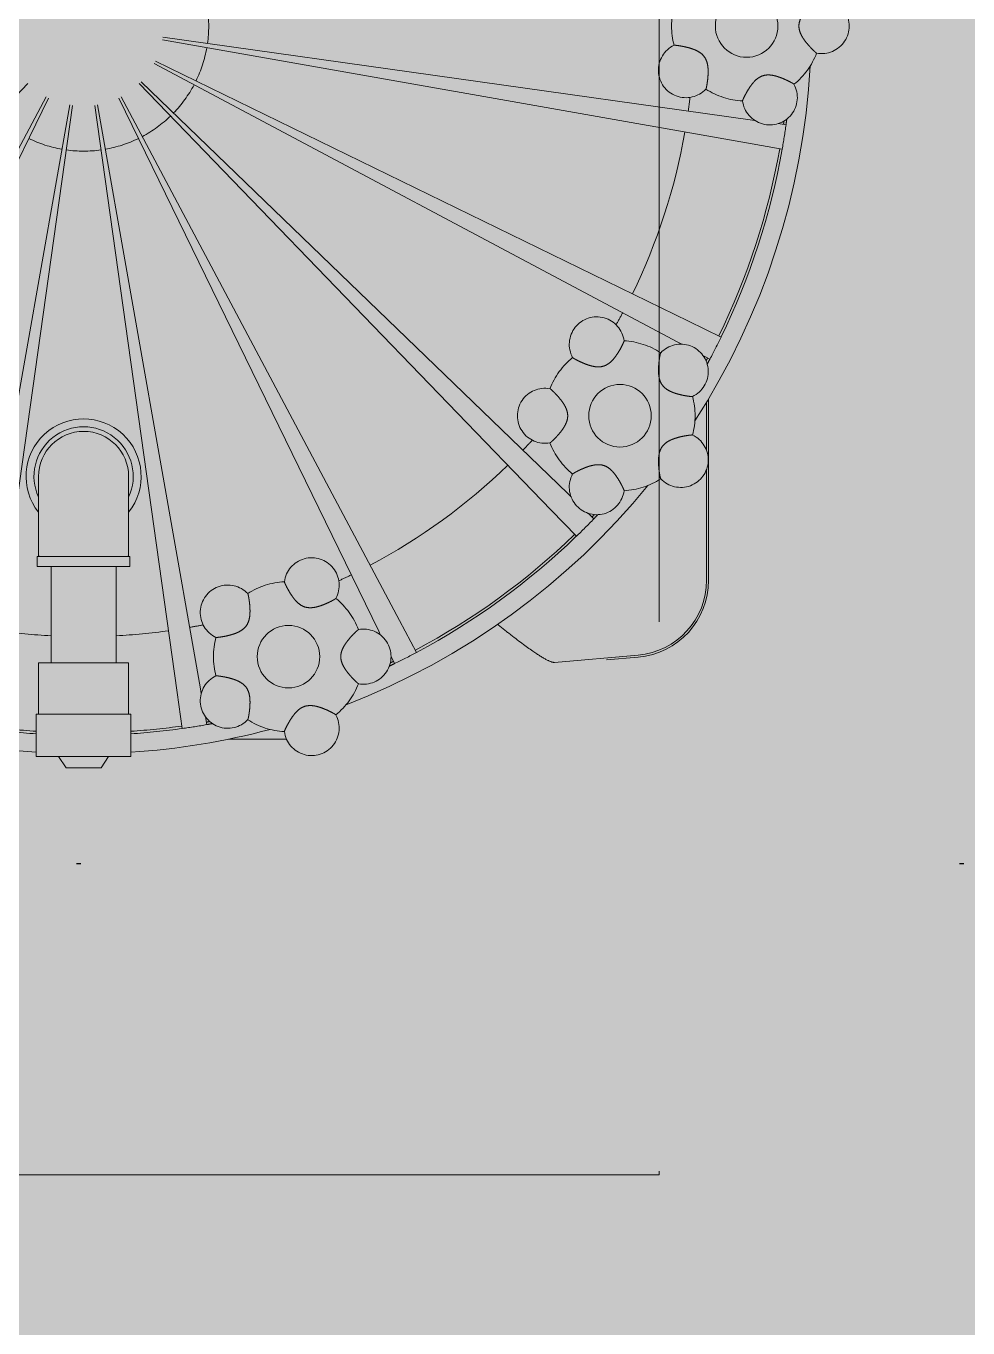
# Model space of a CAD drawing. Header units: centimetres. Extents: x 405564 to 502064, y 46284 to 60634.
# Drawn here: x 484768.7 to 484790.14, y 56721.99 to 56751.63 of the extents above; entities that cross this region are included whole.
import ezdxf

# ---------------------------------------------------------------- set-up
doc = ezdxf.new("R2010")
doc.units = ezdxf.units.CM
for name, pattern in [('( Hidden )', [0.375, 0.25, -0.125]), ('ACAD_ISO07W100', [3, 0, -3]), ('DOT', [0.25, 0, -0.25])]:
    doc.linetypes.add(name, pattern=pattern)
doc.layers.get('0').update_dxf_attribs({"color": 8, "lineweight": 9})
doc.layers.add('0-KRCN-MİMARİ-220526', color=8, linetype='Continuous', lineweight=9)
doc.layers.add('Visible (ISO)', color=8, linetype='Continuous', lineweight=18)
doc.layers.add('AS_DOS_TERAS_UST', color=8, linetype='ACAD_ISO07W100')
doc.layers.add('AS_NOT_MIMARI', color=8, linetype='Continuous')

# ---------------------------------------------------------------- blocks, each defined once
blk = doc.blocks.new('A$Cdfb98813')
h = blk.add_hatch()
h.set_pattern_fill('ANGLE', color=256, scale=0.3)
h.set_pattern_definition([(0, (182.2423288424616, -979.0145099169895), (0, 2.0955), [1.524, -0.5715]), (90, (182.2423288424616, -979.0145099169895), (-2.0955, 1.28312368380664e-16), [1.524, -0.5715])])
h.paths.add_polyline_path([(1918.017789589707, 199.0009123831187), (1545.017789589707, 199.0009123831187), (1545.017789589707, 300.0000000008076), (1515.017789589707, 300.0000000008076), (1515.017789589707, 199.0009123831187), (238.9791845831787, 199.0009123831187), (238.9791845831787, -429.4996502579452), (238.9791845831787, -658.0145099169895), (1918.017789589707, -658.0145099169895)])
h.paths.add_polyline_path([(268.9791845831787, -429.4996502579452), (268.9791845831787, 169.0009123831187), (1888.017789589707, 169.0009123831187), (1888.017789589707, -628.0145099169895), (268.9791845831787, -628.0145099169895), (268.9791845831787, -453.4996502579452)], flags=16)
h.paths.add_polyline_path([(1888.017789589707, -429.4996502579452), (268.9791845831787, -429.4996502579452), (268.9791845831787, -459.4996502579452), (1888.017789589707, -459.4996502579452)], flags=0)
h = blk.add_hatch()
h.set_pattern_fill('ANGLE', color=256)
h.set_pattern_definition([(0, (-483849.7456947727, -58273.93533842931), (0, 6.985), [5.08, -1.905]), (90, (-483849.7456947727, -58273.93533842931), (-6.985, 4.277078946022131e-16), [5.08, -1.905])])
h.paths.add_polyline_path([(425.1391305222642, -15.04999999962456), (800.1391305222642, -15.04999999960273), (800.1391305222642, -99.99999999962165), (900.0000000002328, -99.99999999962165), (900.1391305222642, -15.04999999960273), (1699.999999999884, -15.04999999960273), (1699.999999999884, -99.99999999962165), (1800.00000013609, -99.999999958236), (1800.139130522264, -15.04999999960273), (2235.139130522264, -15.04999999962456), (2235.139130522264, -205.9999999996217), (425.1391305222642, -206.0499999996246)])
at = {"layer": 'Visible (ISO)', "linetype": '( Hidden )', "ltscale": 100}
for p, q in [((935.4374709529802, -83.06786172696593), (922.0698825355503, -81.18916969282145)), ((935.3538092973758, -83.59608063202904), (922.0599294600543, -81.25201093842043)), ((934.0359277922544, -87.65210284428031), (921.9031434864155, -81.7345485482947)), ((933.7931322110817, -88.12861600258475), (921.8742585362634, -81.79123845491995)), ((909.6214298059349, -91.957037559725), (918.9985949192778, -82.24669882745366)), ((930.908209641173, -91.957037559725), (921.5310445278883, -82.24669882745366)), ((931.2863726247451, -91.57887457614561), (921.5760338924592, -82.20170946283179)), ((913.0716883795103, -94.46379714602517), (919.4090659272042, -82.54492347122141)), ((913.5482015378075, -94.70659272719058), (919.4657558338367, -82.57380842137354)), ((926.9814379093004, -94.70659272719058), (921.0638836133294, -82.57380842137354)), ((927.4579510675976, -94.46379714602517), (921.1205735199619, -82.54492347122141)), ((917.604223750066, -96.02447423231933), (919.948293443711, -82.73059439500503)), ((918.1324426551582, -96.10813588797464), (920.0111346892663, -82.74054747050832)), ((922.3971967920079, -96.10813588797464), (920.5185047578416, -82.74054747050832)), ((922.9254156970419, -96.02447423231933), (920.5813460034551, -82.73059439500503)), ((935.5383503460325, -83.08203940107342), (935.4374709529802, -83.06786172696593)), ((936.2546669502626, -83.1827111345483), (936.0752024757676, -83.15748904749489)), ((936.1664992943406, -83.73937980543997), (935.3538092973758, -83.59608063202904)), ((934.7776369517669, -88.01385857263085), (934.0359277922544, -87.65210284428031)), ((933.8830787821207, -88.17644144278165), (933.7931322110817, -88.12861600258475)), ((934.5217644485529, -88.51603663550486), (934.361749468022, -88.43095516115136)), ((934.4461478485609, -89.49491644067894), (934.4461478485609, -90.59722315723047)), ((934.4917103485786, -93.55117506668466), (934.4917103485786, -89.41896996629657)), ((919.2396634735633, -91.18704715854255), (919.2396634735633, -92.09829715853994)), ((921.2899759735446, -92.09829715853994), (921.2899759735446, -91.18704715854255)), ((934.4461478485609, -91.02470825812634), (934.4461478485609, -93.55117506668466)), ((931.3596523403539, -91.64963997492305), (931.2863726247451, -91.57887457614561)), ((919.2396634735633, -92.09829715853994), (919.2396634735633, -92.98107059603353)), ((921.2899759735446, -92.09829715853994), (921.2899759735446, -92.98107059603353)), ((931.481460519135, -92.5506562212322), (930.908209641173, -91.957037559725)), ((931.8799912862596, -92.15212545408576), (931.7496266473318, -92.02623378564022)), ((921.3184525360703, -93.00954715853732), (919.2111869110959, -93.00954715853732)), ((919.2111869110959, -93.23735965853848), (919.2111869110959, -93.00954715853732)), ((921.3184525360703, -93.23735965853848), (921.3184525360703, -93.00954715853732)), ((921.3184525360703, -93.23735965853848), (919.2111869110959, -93.23735965853848)), ((919.5244290985866, -95.43005497103877), (919.5244290985866, -93.23735965853848)), ((921.0052103485796, -95.43005497103877), (921.0052103485796, -93.23735965853848)), ((927.8453717005323, -95.19242938354), (927.4579510675976, -94.46379714602517)), ((927.026095125475, -94.79815358905762), (926.9814379093004, -94.70659272719058)), ((927.3431936376728, -95.44830188675405), (927.2637484349543, -95.28541508239141)), ((932.886436035973, -95.2532698855066), (930.9831323624239, -95.41978738018952)), ((932.1680228485493, -95.36185943648161), (932.8904388894443, -95.29865622255602)), ((932.8862024603877, -95.25329032575974), (932.886202474765, -95.253290324501)), ((921.2899759735446, -95.43005497103877), (919.2396634735633, -95.43005497103877)), ((919.2396634735633, -96.5975940335411), (919.2396634735633, -95.43005497103877)), ((921.2899759735446, -96.5975940335411), (921.2899759735446, -95.43005497103877)), ((922.512046199583, -96.92533188522793), (922.3971967920079, -96.10813588797464)), ((922.9431053745211, -96.1247973786376), (922.9254156970419, -96.02447423231933)), ((921.3416442766902, -96.5975940335411), (919.1879951704177, -96.5975940335411)), ((919.1879951704177, -97.56579715853877), (919.1879951704177, -96.5975940335411)), ((921.3416442766902, -97.56579715853877), (921.3416442766902, -96.5975940335411)), ((923.0687148704892, -96.83716422933503), (923.037244928244, -96.65868931791192)), ((923.5675129342126, -97.16712528354401), (924.8834425800014, -97.16712528354401)), ((921.3416442766902, -97.56579715853877), (919.1879951704177, -97.56579715853877)), ((919.8661478485446, -97.82208622102917), (919.6952884735656, -97.56579715853877)), ((920.6634915985633, -97.82208622102917), (920.8343509735423, -97.56579715853877)), ((920.6634915985633, -97.82208622102917), (919.8661478485446, -97.82208622102917))]:
    blk.add_line(p, q, dxfattribs=at)
blk.add_lwpolyline([(933.3640384735772, -107.0860916370148), (907.1656009735889, -107.0860916370148), (907.1656009735889, -69.49702913701185), (933.3640384735772, -69.49702913701185)], close=True, dxfattribs=at)
for centre, radius in [((935.3573978485656, -80.9354846585411), 0.7119140624284502), ((932.4749719155952, -89.80667949948838), 0.7119140624284509), ((924.9286828531185, -95.28937943201163), 0.7119140624284506)]:
    blk.add_circle(centre, radius, dxfattribs=at)
for centre, radius, start, end in [((920.264819723554, -80.9354846585411), 2.847656250000054, 351.9999999955922, 8.000000004407777), ((935.3573978485656, -80.9354846585411), 1.708594344790756, 165.127951461693, 194.872048538307), ((937.0659915985889, -80.9354846585411), 0.6264843750000002, 259.3424213562244, 100.6575786437756), ((920.264819723554, -80.9354846585411), 2.84765625, 334.0000000010785, 350.0000000015056), ((933.9751164683257, -81.9397708669494), 0.626484375, 115.3424213492172, 316.6575786342381), ((935.3573978485656, -80.9354846585411), 1.708594344790756, 309.1279514532816, 338.8720485336648), ((920.264819723554, -80.9354846585411), 16.56423677151166, 327.1459791664607, 356.8540208333676), ((920.264819723554, -80.9354846585411), 2.847656250000026, 316.0000000018159, 331.9999999961048), ((935.3573978485656, -80.9354846585411), 1.708594344790755, 237.1279514431833, 266.8720485429954), ((935.8853823537938, -82.56045387816994), 0.626484375, 187.3424213665739, 28.65757862656402), ((920.264819723554, -80.9354846585411), 13.89939837703524, 351.9999999955922, 353.2915550771993), ((920.264819723554, -80.9354846585411), 2.847656249999999, 297.9999999876618, 313.999999990521), ((920.264819723554, -80.9354846585411), 16.14698860986793, 350.0000000015056, 351.9999999955922), ((920.264819723554, -80.9354846585411), 16.08925781251849, 351.9999999955922, 352.277870258541), ((920.2648197237286, -80.93548465855565), 16.14621093732185, 351.9999999955922, 352.4611861900011), ((920.264819723554, -80.9354846585411), 2.847656249999976, 244.0000000180488, 259.9999999876679), ((920.264819723554, -80.9354846585411), 2.847656250000004, 280.0000000123321, 295.9999999819512), ((920.264819723554, -80.9354846585411), 13.89939837702956, 334.0000000010785, 350.0000000015056), ((920.264819723554, -80.9354846585411), 2.847656250000007, 261.9999999947086, 278.0000000052914), ((920.264819723554, -80.9354846585411), 16.08925781250021, 334.0000000010785, 350.0000000015056), ((920.264819723554, -80.9354846585411), 16.14621093750001, 334.0000000010785, 350.0000000015056), ((931.946987410367, -88.18171027985227), 0.626484375, 7.342421366573973, 208.657578626564), ((920.264819723554, -80.93548465852655), 13.89939837704991, 330.7084449379303, 331.9999999961048), ((932.4749719155952, -89.80667949948838), 1.708594344790755, 57.12795144318327, 86.87204854299537), ((933.8572532958351, -88.8023932910728), 0.626484375, 295.3424213492172, 136.6575786342381), ((920.264819723554, -80.9354846585411), 16.14698860986793, 331.9999999961048, 334.0000000010785), ((932.4749719155952, -89.80667949948838), 1.708594344790755, 129.1279514532816, 158.8720485336648), ((920.2648197237286, -80.93548465860658), 16.08925781234363, 331.7221297474127, 331.9999999961048), ((920.2648197234375, -80.93548465846106), 16.14621093766061, 331.5388138173697, 331.9999999961048), ((930.7663781656302, -89.80667949948838), 0.626484375, 79.34242135622443, 280.6575786437756), ((932.4749719155952, -89.80667949948838), 1.708594344790755, 345.127951461693, 14.87204853830705), ((920.264819723554, -91.18704715854255), 1.309921875000001, 321.5000495820138, 218.4999504179862), ((920.264819723554, -91.18704715854255), 1.129290888589062, 335.2013807270774, 204.7986192729227), ((920.264819723554, -91.18704715854255), 1.025156249999945, 0, 180), ((920.264819723554, -80.9354846585411), 13.8993983770258, 316.0000000018159, 317.2915550664486), ((933.8572532958351, -90.81096570789668), 0.626484375, 223.3424213657619, 64.65757865078281), ((932.4749719155952, -89.80667949948838), 1.708594344790755, 201.1279514663352, 230.8720485467183), ((920.264819723554, -80.9354846585411), 13.89939837702936, 297.9999999876618, 313.999999990521), ((931.946987410367, -91.43164871911722), 0.626484375, 151.342421373436, 352.657578633426), ((932.4749719155952, -89.80667949948838), 1.708594344790755, 273.1279514570046, 302.8720485568167), ((920.264819723554, -80.9354846585411), 16.56423677151164, 291.1459791726191, 320.8540208216267), ((920.264819723554, -80.9354846585411), 16.14698860986793, 313.999999990521, 316.0000000018159), ((920.2648197236704, -80.93548465865024), 16.08925781234924, 316.0000000018159, 316.2778702659091), ((920.2648197236122, -80.93548465860658), 16.14621093740558, 316.0000000018159, 316.4611861892996), ((920.264819723554, -80.9354846585411), 16.0892578125, 297.9999999876618, 313.999999990521), ((920.264819723554, -80.9354846585411), 16.14621093750016, 297.9999999876618, 313.999999990521), ((919.2681400360889, -92.98107059603353), 0.02847656249999585, 180, 270), ((921.2614994110772, -92.98107059603353), 0.02847656249999585, 270, 0), ((925.4566673583467, -93.66441021236824), 0.626484375, 331.342421373436, 172.657578633426), ((924.9286828531185, -95.28937943201163), 1.708594344790755, 93.12795145700463, 122.8720485568167), ((920.264819723554, -80.9354846585411), 13.89939837703016, 294.7084449426525, 295.9999999819512), ((932.737554098072, -93.55117506709212), 1.708593749875652, 275.0016046691562, 359.9999987868744), ((932.7375540985959, -93.55117506668466), 1.754156249999998, 275.0000000032318, 0), ((923.5464014728786, -94.28509322359605), 0.626484375, 43.34242136576186, 244.6575786507828), ((924.9286828531185, -95.28937943201163), 1.708594344790755, 21.1279514663352, 50.87204854671835), ((920.264819723554, -80.9354846585411), 13.89939837702948, 261.9999999947086, 266.946533650301), ((920.264819723554, -80.9354846585411), 13.89939837702838, 273.053466349699, 278.0000000052914), ((920.264819723554, -80.9354846585702), 13.8993983769953, 280.0000000123321, 281.2915550589244), ((926.6372766031418, -95.28937943201163), 0.626484375, 259.3424213562244, 100.6575786437756), ((924.9286828531185, -95.28937943201163), 1.708594344790755, 165.127951461693, 194.872048538307), ((920.2648197234375, -80.93548465830827), 16.08925781276417, 295.7221297300467, 295.9999999819512), ((920.264819723554, -80.9354846585411), 16.14698860986793, 295.9999999819512, 297.9999999876618), ((920.2648197236122, -80.93548465858476), 16.14621093745155, 295.5388138118516, 295.9999999819512), ((923.5464014728786, -96.29366564041266), 0.626484375, 115.3424213492172, 316.6575786342381), ((924.9286828531185, -95.28937943201163), 1.708594344790755, 309.1279514532816, 338.8720485336648), ((920.264819723554, -80.9354846585411), 16.08925781250129, 261.9999999947086, 266.1624298127867), ((920.264819723554, -80.9354846585411), 16.08925781249847, 273.8375701872133, 278.0000000052914), ((920.264819723554, -80.9354846585411), 16.14698860986793, 278.0000000052914, 280.0000000123321), ((920.2648197237286, -80.93548465931235), 16.08925781171194, 280.0000000123321, 280.2778702626635), ((920.2648197236122, -80.93548465871572), 16.14621093731723, 280.0000000123321, 280.4611862069556), ((924.9286828531185, -95.28937943201163), 1.708594344790755, 237.1279514431833, 266.8720485429954), ((925.4566673583467, -96.91434865165502), 0.626484375, 187.3424213665739, 28.65757862656402), ((920.264819723554, -80.9354846585411), 16.56423677151127, 255.1459791766135, 266.2726298210814), ((920.264819723554, -80.9354846585411), 16.14621093749833, 261.9999999947086, 266.1759863779983), ((920.264819723554, -80.9354846585411), 16.14621093750022, 273.8240136220018, 278.0000000052914), ((920.264819723554, -80.9354846585411), 16.5642367715115, 273.7273701789186, 284.8540208233865)]:
    blk.add_arc(centre, radius, start, end, dxfattribs=at)
blk.add_ellipse((932.7375214922358, -93.55116845742305), major_axis=(0.1459603842735578, -1.702357300677336), ratio=0.9999940070642382, start_param=0.001735474973622521, end_param=0.001763481316609791, dxfattribs=at)
for points, knots in [([(936.9501301759155, -80.31980714349629), (936.9481319061597, -80.32018339973001), (936.9435274674324, -80.32310554915603), (936.9290080770152, -80.33460990186722), (936.9190950012999, -80.34319709043484), (936.8966061258689, -80.36369009570626), (936.8817857158137, -80.37769773865148), (936.8484563146485, -80.41059314095037), (936.8299710758729, -80.42948494994926), (936.7927923643147, -80.4689646764964), (936.7706296474789, -80.4933568942215), (936.7261104494683, -80.54549847363523), (936.7038042125059, -80.57326926866517), (936.6715433112113, -80.61675463969732), (936.658009829116, -80.63594088322861), (936.6324072109419, -80.67531659762608), (936.6203612913378, -80.69552054164524), (936.5927799115889, -80.7466516982604), (936.5763231344172, -80.78328435917501), (936.5536797345267, -80.85924869222072), (936.5477470361511, -80.89870292806154), (936.5477470361511, -80.97226638900611), (936.5536797345267, -81.01172062486876), (936.5763231344172, -81.08768495789991), (936.5927799115889, -81.12431761880725), (936.6203612913378, -81.17544877542969), (936.6324072109419, -81.19565271944157), (936.658009829116, -81.23502843383903), (936.6715433112113, -81.25421467738488), (936.7038042125059, -81.29770004840248), (936.7261104494683, -81.32547084343969), (936.7706296474789, -81.37761242284614), (936.7927923643147, -81.4020046405858), (936.8299710758729, -81.44148436711839), (936.8484563146485, -81.4603761761391), (936.8817857158137, -81.49327157841617), (936.8966061258689, -81.50727922136139), (936.9190950012999, -81.52777222665463), (936.9290080770152, -81.5363594152077), (936.9435274674324, -81.54786376793345), (936.9481319061597, -81.55078591735946), (936.9501301759155, -81.55116217357863)], [1.593447332336579, 1.593447332336579, 1.593447332336579, 1.593447332336579, 1.741704676210936, 1.741704676210936, 1.890087194623807, 1.890087194623807, 2.048895235185219, 2.048895235185219, 2.20770327574663, 2.20770327574663, 2.38200283300533, 2.38200283300533, 2.556302390264029, 2.556302390264029, 2.669106548785574, 2.669106548785574, 2.781910707307119, 2.781910707307119, 2.975658094159054, 2.975658094159054, 3.16940548101099, 3.16940548101099, 3.363152867862925, 3.363152867862925, 3.55690025471486, 3.55690025471486, 3.669704413236405, 3.669704413236405, 3.78250857175795, 3.78250857175795, 3.956808129016649, 3.956808129016649, 4.131107686275348, 4.131107686275348, 4.289915726836759, 4.289915726836759, 4.448723767398171, 4.448723767398171, 4.597106285811043, 4.597106285811043, 4.745363629685407, 4.745363629685407, 4.745363629685407, 4.745363629685407]), ([(934.4307364917477, -82.36976280415547), (934.4321319680894, -82.36828385295667), (934.4341394409421, -82.36321336322726), (934.4391237856471, -82.34537186280068), (934.442096209561, -82.33259792162426), (934.4482446057373, -82.30280010277784), (934.4520010833512, -82.28275646309339), (934.4596297029639, -82.23655299314123), (934.4634802485816, -82.21040384787193), (934.4703528570244, -82.15661097981501), (934.4739454857772, -82.12385034301406), (934.4793142220587, -82.05549919114856), (934.4810370830819, -82.01992086889368), (934.481576640741, -81.96577798271028), (934.4812480667606, -81.94230120445718), (934.4788165557547, -81.89539674093248), (934.476686329057, -81.87197099299374), (934.4689459942165, -81.81439309009147), (934.4607276687748, -81.77508359394415), (934.4343958494719, -81.70031770104106), (934.4160048852791, -81.66491140112339), (934.3727653678507, -81.60539731105382), (934.3447750960477, -81.57696531635884), (934.2818054860691, -81.5288183364828), (934.2469595358125, -81.508854942178), (934.1945915911347, -81.48370089577656), (934.1729706571205, -81.47443597560778), (934.1291132396436, -81.45762919489061), (934.1068870316376, -81.45006197898329), (934.0552273544599, -81.43384405685356), (934.0208579659229, -81.42448828883789), (933.9541931267595, -81.40847259299335), (933.9219257263467, -81.40176579242689), (933.8686419158475, -81.39167912109406), (933.8425827167812, -81.38726067728567), (933.7962832325138, -81.3802382682552), (933.7760597829474, -81.37761706553283), (933.7458204142749, -81.37425650531077), (933.73275314481, -81.37313608352997), (933.7142446223297, -81.37236315024347), (933.7088019567891, -81.37270550288667), (933.7069641647395, -81.37357565869024)], [1.593447332336537, 1.593447332336537, 1.593447332336537, 1.593447332336537, 1.741704676210883, 1.741704676210883, 1.890087194623739, 1.890087194623739, 2.048895235185145, 2.048895235185145, 2.20770327574655, 2.20770327574655, 2.382002833005248, 2.382002833005248, 2.556302390263945, 2.556302390263945, 2.669106548785486, 2.669106548785486, 2.781910707307026, 2.781910707307026, 2.975658094158964, 2.975658094158964, 3.169405481010903, 3.169405481010903, 3.363152867862843, 3.363152867862843, 3.556900254714784, 3.556900254714784, 3.669704413236325, 3.669704413236325, 3.782508571757865, 3.782508571757865, 3.956808129016564, 3.956808129016564, 4.131107686275262, 4.131107686275262, 4.289915726836667, 4.289915726836667, 4.448723767398072, 4.448723767398072, 4.597106285810928, 4.597106285810928, 4.745363629685261, 4.745363629685261, 4.745363629685261, 4.745363629685261]), ([(936.4351233178168, -82.26000830200064), (936.4341479775612, -82.25822410408728), (936.4299459985341, -82.2547480164576), (936.4145179705229, -82.24449429607193), (936.403287759982, -82.23771998803568), (936.3768483091262, -82.22266448341543), (936.3589464903926, -82.21289803555555), (936.317361752328, -82.19136512975092), (936.2936823213822, -82.17962251300924), (936.2446460164501, -82.15646336352802), (936.2145989827113, -82.14292297706561), (936.1512522050762, -82.11669533788518), (936.1179476032266, -82.1040624934758), (936.0666213909863, -82.08681827170221), (936.0441921130987, -82.07987604070513), (935.998831939185, -82.06769426873507), (935.975894452713, -82.06248128047446), (935.9187427179422, -82.05205022588052), (935.8788175632944, -82.04771901547792), (935.7995739939506, -82.04965813234594), (935.7602174812346, -82.05620783026097), (935.6902544723125, -82.07894018986553), (935.6545645688311, -82.09677455069323), (935.5893153902725, -82.14178397358774), (935.5595610832097, -82.16875541352783), (935.5194555785856, -82.21078726079577), (935.503962879884, -82.2284869731593), (935.474425994209, -82.26500427495921), (935.4603608682519, -82.28380425658543), (935.4289729895536, -82.32792391565454), (935.4094544002437, -82.35772005529725), (935.3736220001592, -82.41617296278127), (935.3572722786339, -82.4447885688569), (935.3312136812019, -82.49234753120254), (935.3189587560482, -82.5157659280303), (935.2979727206985, -82.55762931051868), (935.2892304191482, -82.5760529578256), (935.276689857652, -82.60377383624291), (935.2715862648911, -82.61585531866876), (935.2651317136479, -82.63321912006359), (935.2637754342286, -82.63850119535346), (935.2640350926085, -82.64051793241379)], [1.593447332336587, 1.593447332336587, 1.593447332336587, 1.593447332336587, 1.741704676210944, 1.741704676210944, 1.890087194623815, 1.890087194623815, 2.048895235185227, 2.048895235185227, 2.207703275746638, 2.207703275746638, 2.38200283300534, 2.38200283300534, 2.556302390264042, 2.556302390264042, 2.669106548785587, 2.669106548785587, 2.781910707307132, 2.781910707307132, 2.975658094159066, 2.975658094159066, 3.169405481011001, 3.169405481011001, 3.363152867862934, 3.363152867862934, 3.556900254714867, 3.556900254714867, 3.669704413236414, 3.669704413236414, 3.782508571757962, 3.782508571757962, 3.956808129016664, 3.956808129016664, 4.131107686275366, 4.131107686275366, 4.289915726836778, 4.289915726836778, 4.44872376739819, 4.44872376739819, 4.59710628581106, 4.59710628581106, 4.745363629685431, 4.745363629685431, 4.745363629685431, 4.745363629685431]), ([(931.3972464463441, -88.48215585602884), (931.3982217865996, -88.48394005393493), (931.402423765685, -88.48741614156461), (931.4178517936962, -88.49766986196482), (931.4290820041788, -88.50444416998653), (931.4555214550928, -88.51949967461405), (931.4734232737683, -88.5292661224812), (931.5150080118328, -88.55079902827129), (931.5386874428368, -88.56254164501297), (931.5877237477107, -88.58570079450874), (931.6177707815077, -88.59924118094932), (931.6811175590847, -88.62546882015158), (931.7144221609924, -88.63810166455369), (931.7657483732328, -88.65534588630544), (931.7881776511203, -88.66228811732435), (931.833537825034, -88.67446988929441), (931.8564753115061, -88.67968287755502), (931.9136270462186, -88.69011393215624), (931.9535522009246, -88.694445142537), (932.0327957702684, -88.69250602569082), (932.0721522829845, -88.68595632776123), (932.1421152918483, -88.66322396817122), (932.1778051953297, -88.64538960732898), (932.2430543738883, -88.60038018444175), (932.2728086809511, -88.57340874449437), (932.3129141855752, -88.53137689723371), (932.328406884335, -88.51367718487018), (932.3579437699518, -88.47715988305572), (932.3720088959672, -88.45835990143678), (932.4033967746655, -88.41424024236039), (932.4229153639171, -88.38444410273223), (932.4587477640598, -88.3259911952482), (932.4750974855269, -88.29737558916531), (932.5011560830171, -88.24981662681239), (932.5134110081708, -88.2263982299919), (932.5343970434624, -88.18453484750353), (932.5431393450126, -88.16611120018933), (932.5556799065089, -88.13839032178657), (932.560783499328, -88.12630883935344), (932.567238050513, -88.1089450379659), (932.5685943299904, -88.1036629626833), (932.5683346716105, -88.10164622562297)], [1.59344733233659, 1.59344733233659, 1.59344733233659, 1.59344733233659, 1.741704676210952, 1.741704676210952, 1.890087194623824, 1.890087194623824, 2.048895235185237, 2.048895235185237, 2.207703275746651, 2.207703275746651, 2.382002833005352, 2.382002833005352, 2.556302390264052, 2.556302390264052, 2.669106548785598, 2.669106548785598, 2.781910707307145, 2.781910707307145, 2.975658094159081, 2.975658094159081, 3.169405481011017, 3.169405481011017, 3.363152867862954, 3.363152867862954, 3.556900254714892, 3.556900254714892, 3.66970441323644, 3.66970441323644, 3.782508571757988, 3.782508571757988, 3.956808129016687, 3.956808129016687, 4.131107686275386, 4.131107686275386, 4.289915726836799, 4.289915726836799, 4.448723767398214, 4.448723767398214, 4.597106285811085, 4.597106285811085, 4.745363629685462, 4.745363629685462, 4.745363629685462, 4.745363629685462]), ([(933.4016332724714, -88.37240135387401), (933.4002377961297, -88.37388030506554), (933.398230323277, -88.37895079479495), (933.3932459785137, -88.39679229522153), (933.3902735545998, -88.40956623639067), (933.3841251584818, -88.43936405524437), (933.3803686808096, -88.45940769492881), (933.372740061197, -88.50561116488097), (933.3688895156374, -88.53176031015755), (933.3620169071364, -88.58555317821447), (933.3584242784418, -88.61831381500087), (933.3530555421021, -88.68666496688093), (933.3513326810789, -88.72224328912125), (933.3507931234781, -88.77638617530465), (933.3511216974584, -88.79986295356503), (933.3535532084643, -88.84676741708972), (933.3556834351039, -88.87019316503574), (933.3634237699443, -88.92777106793073), (933.371642095386, -88.96708056407078), (933.3979739147471, -89.04184645698842), (933.4163648788817, -89.07725275690609), (933.4596043963684, -89.13676684697566), (933.4875946681132, -89.16519884167064), (933.55056427815, -89.21334582155396), (933.5854102283483, -89.2333092158442), (933.6377781730844, -89.25846326224564), (933.6593991070986, -89.26772818241443), (933.7032565245172, -89.28453496313887), (933.7254827325232, -89.29210217903892), (933.7771424097009, -89.30832010117592), (933.8115117982961, -89.31767586918431), (933.8781766374013, -89.33369156502158), (933.9104440378724, -89.3403983656026), (933.9637278483715, -89.35048503692815), (933.9897870473797, -89.35490348073654), (934.036086531647, -89.36192588978156), (934.0563099812134, -89.36454709248937), (934.0865493499441, -89.36790765271144), (934.0996166194091, -89.36902807449223), (934.1181251418893, -89.36980100777873), (934.1235678074299, -89.36945865515008), (934.1254055994796, -89.36858849934652)], [1.593447332336614, 1.593447332336614, 1.593447332336614, 1.593447332336614, 1.741704676210983, 1.741704676210983, 1.890087194623862, 1.890087194623862, 2.048895235185283, 2.048895235185283, 2.207703275746704, 2.207703275746704, 2.382002833005412, 2.382002833005412, 2.556302390264121, 2.556302390264121, 2.669106548785666, 2.669106548785666, 2.78191070730721, 2.78191070730721, 2.975658094159142, 2.975658094159142, 3.169405481011074, 3.169405481011074, 3.363152867863005, 3.363152867863005, 3.556900254714936, 3.556900254714936, 3.669704413236481, 3.669704413236481, 3.782508571758025, 3.782508571758025, 3.956808129016737, 3.956808129016737, 4.131107686275447, 4.131107686275447, 4.289915726836867, 4.289915726836867, 4.448723767398286, 4.448723767398286, 4.597106285811165, 4.597106285811165, 4.74536362968552, 4.74536362968552, 4.74536362968552, 4.74536362968552]), ([(930.8822395882453, -90.42235701452591), (930.8842378580011, -90.42198075830674), (930.8888422967284, -90.41905860888073), (930.9033616872039, -90.40755425615498), (930.913274762861, -90.39896706760192), (930.935763638292, -90.37847406230867), (930.9505840484053, -90.36446641936345), (930.9839134495123, -90.33157101708639), (931.0023986882879, -90.31267920806567), (931.0395773999044, -90.27319948153308), (931.0617401167401, -90.24880726379342), (931.1062593146926, -90.19666568438697), (931.1285655516549, -90.16889488934976), (931.1608264529496, -90.12540951833216), (931.1743599350448, -90.10622327478632), (931.1999625532771, -90.06684756038885), (931.2120084728813, -90.04664361637697), (931.239589852572, -89.99551245975454), (931.2560466297437, -89.95887979884719), (931.2786900296342, -89.88291546581604), (931.2846227280097, -89.84346122995339), (931.2846227280097, -89.76989776900882), (931.2786900296342, -89.730443533168), (931.2560466297437, -89.6544792001223), (931.239589852572, -89.61784653920768), (931.2120084728813, -89.56671538259252), (931.1999625532771, -89.54651143857336), (931.1743599350448, -89.5071357241759), (931.1608264529496, -89.4879494806446), (931.1285655516549, -89.44446410961245), (931.1062593146926, -89.41669331458252), (931.0617401167401, -89.36455173516879), (931.0395773999044, -89.34015951744368), (931.0023986882879, -89.30067979089654), (930.9839134495123, -89.28178798189765), (930.9505840484053, -89.24889257959876), (930.935763638292, -89.23488493665354), (930.913274762861, -89.21439193138212), (930.9033616872039, -89.20580474281451), (930.8888422967284, -89.19430039010331), (930.8842378580011, -89.1913782406773), (930.8822395882453, -89.19100198444357)], [1.593447332336565, 1.593447332336565, 1.593447332336565, 1.593447332336565, 1.741704676210935, 1.741704676210935, 1.890087194623807, 1.890087194623807, 2.048895235185219, 2.048895235185219, 2.207703275746631, 2.207703275746631, 2.38200283300533, 2.38200283300533, 2.556302390264028, 2.556302390264028, 2.669106548785574, 2.669106548785574, 2.781910707307119, 2.781910707307119, 2.975658094159053, 2.975658094159053, 3.169405481010987, 3.169405481010987, 3.363152867862921, 3.363152867862921, 3.556900254714855, 3.556900254714855, 3.669704413236401, 3.669704413236401, 3.782508571757947, 3.782508571757947, 3.956808129016647, 3.956808129016647, 4.131107686275347, 4.131107686275347, 4.289915726836758, 4.289915726836758, 4.448723767398169, 4.448723767398169, 4.597106285811041, 4.597106285811041, 4.745363629685403, 4.745363629685403, 4.745363629685403, 4.745363629685403]), ([(934.1254055994796, -90.24477049963753), (934.1235678074299, -90.24390034383396), (934.1181251418893, -90.24355799119076), (934.0996166194091, -90.24433092447725), (934.0865493499441, -90.24545134625805), (934.0563099812134, -90.24881190648011), (934.036086531647, -90.25143310920248), (933.9897870473797, -90.25845551823295), (933.9637278483715, -90.26287396204134), (933.9104440378724, -90.27296063337417), (933.8781766374013, -90.27966743394063), (933.8115117982961, -90.29568312978517), (933.7771424097009, -90.30503889778629), (933.7254827325232, -90.32125681993057), (933.7032565245172, -90.3288240358379), (933.6593991070986, -90.34563081655506), (933.6377781730844, -90.35489573672385), (933.5854102283483, -90.38004978312529), (933.55056427815, -90.40001317743008), (933.4875946681132, -90.44816015730612), (933.4596043963684, -90.4765921520011), (933.4163648788817, -90.53610624207067), (933.3979739147471, -90.57151254198834), (933.371642095386, -90.64627843489143), (933.3634237699443, -90.68558793103875), (933.3556834351039, -90.74316583394102), (933.3535532084643, -90.76659158187977), (933.3511216974584, -90.81349604540446), (933.3507931234781, -90.83697282365756), (933.3513326810789, -90.89111570984096), (933.3530555421021, -90.92669403209584), (933.3584242784418, -90.99504518396134), (933.3620169071364, -91.0278058207623), (933.3688895156374, -91.08159868881921), (933.372740061197, -91.10774783408851), (933.3803686808096, -91.15395130404067), (933.3841251584818, -91.17399494372512), (933.3902735545998, -91.20379276257154), (933.3932459785137, -91.21656670374796), (933.398230323277, -91.23440820417454), (933.4002377961297, -91.23947869390395), (933.4016332724714, -91.24095764510275)], [1.59344733233661, 1.59344733233661, 1.59344733233661, 1.59344733233661, 1.741704676210947, 1.741704676210947, 1.890087194623818, 1.890087194623818, 2.048895235185233, 2.048895235185233, 2.207703275746648, 2.207703275746648, 2.382002833005347, 2.382002833005347, 2.556302390264047, 2.556302390264047, 2.669106548785594, 2.669106548785594, 2.78191070730714, 2.78191070730714, 2.975658094159074, 2.975658094159074, 3.169405481011009, 3.169405481011009, 3.363152867862948, 3.363152867862948, 3.556900254714887, 3.556900254714887, 3.669704413236431, 3.669704413236431, 3.782508571757975, 3.782508571757975, 3.956808129016677, 3.956808129016677, 4.131107686275379, 4.131107686275379, 4.289915726836794, 4.289915726836794, 4.44872376739821, 4.44872376739821, 4.597106285811082, 4.597106285811082, 4.745363629685436, 4.745363629685436, 4.745363629685436, 4.745363629685436]), ([(932.5683346716105, -91.51171277336107), (932.5685943299904, -91.50969603630074), (932.567238050513, -91.50441396101087), (932.560783499328, -91.48705015961605), (932.5556799065089, -91.47496867719019), (932.5431393450126, -91.44724779877288), (932.5343970434624, -91.42882415146596), (932.5134110081708, -91.38696076897759), (932.5011560830171, -91.36354237214982), (932.4750974855269, -91.31598340980418), (932.4587477640598, -91.28736780372856), (932.4229153639171, -91.22891489624453), (932.4033967746655, -91.19911875660182), (932.3720088959672, -91.15499909753271), (932.3579437699518, -91.13619911590649), (932.328406884335, -91.09968181410659), (932.3129141855752, -91.08198210174305), (932.2728086809511, -91.03995025447512), (932.2430543738883, -91.01297881453502), (932.1778051953297, -90.96796939162596), (932.1421152918483, -90.95013503081282), (932.0721522829845, -90.92740267120826), (932.0327957702684, -90.92085297329322), (931.9535522009246, -90.9189138564252), (931.9136270462186, -90.9232450668278), (931.8564753115061, -90.93367612142174), (931.833537825034, -90.93888910968235), (931.7881776511203, -90.95107088165241), (931.7657483732328, -90.9580131126495), (931.7144221609924, -90.97525733442308), (931.6811175590847, -90.98789017883246), (931.6177707815077, -91.01411781801289), (931.5877237477107, -91.0276582044753), (931.5386874428368, -91.05081735395652), (931.5150080118328, -91.0625599706982), (931.4734232737683, -91.08409287650284), (931.4555214550928, -91.09385932436271), (931.4290820041788, -91.10891482898296), (931.4178517936962, -91.11568913701922), (931.402423765685, -91.12594285740488), (931.3982217865996, -91.12941894503456), (931.3972464463441, -91.13120314294792)], [1.593447332336558, 1.593447332336558, 1.593447332336558, 1.593447332336558, 1.741704676210885, 1.741704676210885, 1.890087194623742, 1.890087194623742, 2.048895235185155, 2.048895235185155, 2.207703275746569, 2.207703275746569, 2.382002833005262, 2.382002833005262, 2.556302390263955, 2.556302390263955, 2.669106548785497, 2.669106548785497, 2.781910707307039, 2.781910707307039, 2.975658094158978, 2.975658094158978, 3.169405481010916, 3.169405481010916, 3.363152867862854, 3.363152867862854, 3.556900254714791, 3.556900254714791, 3.669704413236333, 3.669704413236333, 3.782508571757875, 3.782508571757875, 3.956808129016569, 3.956808129016569, 4.131107686275262, 4.131107686275262, 4.289915726836675, 4.289915726836675, 4.448723767398088, 4.448723767398088, 4.597106285810945, 4.597106285810945, 4.74536362968529, 4.74536362968529, 4.74536362968529, 4.74536362968529]), ([(924.8353200971615, -93.58434615814622), (924.8350604387815, -93.58636289519927), (924.8364167182008, -93.59164497048914), (924.842871269444, -93.60900877189124), (924.8479748622049, -93.62109025430982), (924.8605154237594, -93.64881113272713), (924.8692577252514, -93.66723478003405), (924.8902437606012, -93.7090981625297), (924.9024986857548, -93.73251655933564), (924.9285572831868, -93.78007552170311), (924.9449070047121, -93.8086911277569), (924.9807394047966, -93.86714403525548), (925.0002579941065, -93.89694017489819), (925.0316458728048, -93.9410598339673), (925.0457109987619, -93.95985981559352), (925.075247884437, -93.99637711739342), (925.0907405831385, -94.01407682975696), (925.1308460878208, -94.05610867703217), (925.1606003948255, -94.08308011695044), (925.225849573384, -94.1280895398595), (925.2615394768654, -94.1459239006872), (925.3315024857875, -94.16865626028448), (925.3708589985035, -94.17520595820679), (925.4501025678474, -94.17714507506025), (925.4900277224951, -94.17281386467221), (925.5471794572659, -94.16238281007827), (925.570116943738, -94.15716982181766), (925.6154771176516, -94.1449880498476), (925.6379063955392, -94.13804581884324), (925.6892326077796, -94.12080159707693), (925.7225372096291, -94.10816875267483), (925.7858839872642, -94.08194111348712), (925.815931021003, -94.06840072703199), (925.8649673259351, -94.04524157755077), (925.8886467568809, -94.03349896080181), (925.9302314949455, -94.01196605499717), (925.9481333136791, -94.0021996071373), (925.974572764535, -93.98714410251705), (925.9858029750758, -93.9803697944808), (926.001231003087, -93.97011607409513), (926.0054329821141, -93.96663998647273), (926.0064083223697, -93.96485578855209)], [1.593447332336564, 1.593447332336564, 1.593447332336564, 1.593447332336564, 1.741704676210895, 1.741704676210895, 1.890087194623751, 1.890087194623751, 2.048895235185163, 2.048895235185163, 2.207703275746574, 2.207703275746574, 2.382002833005271, 2.382002833005271, 2.556302390263968, 2.556302390263968, 2.669106548785507, 2.669106548785507, 2.781910707307045, 2.781910707307045, 2.975658094158986, 2.975658094158986, 3.169405481010926, 3.169405481010926, 3.363152867862867, 3.363152867862867, 3.556900254714808, 3.556900254714808, 3.669704413236349, 3.669704413236349, 3.782508571757889, 3.782508571757889, 3.956808129016584, 3.956808129016584, 4.131107686275279, 4.131107686275279, 4.289915726836692, 4.289915726836692, 4.448723767398104, 4.448723767398104, 4.597106285810961, 4.597106285810961, 4.745363629685287, 4.745363629685287, 4.745363629685287, 4.745363629685287]), ([(923.2782491692924, -94.85128843186249), (923.280086961342, -94.85215858767333), (923.2855296268826, -94.85250094030926), (923.3040381493629, -94.85172800702276), (923.3171054188279, -94.85060758524924), (923.3473447875003, -94.8472470250199), (923.3675682370667, -94.84462582229025), (923.4138677213341, -94.83760341327434), (923.4399269204005, -94.83318496945867), (923.4932107308996, -94.82309829812584), (923.5254781313124, -94.81639149755938), (923.5921429704758, -94.80037580171484), (923.6265123590128, -94.79102003369917), (923.6781720361905, -94.77480211156944), (923.7003982441965, -94.76723489566211), (923.7442556616734, -94.75042811495223), (923.7658765956876, -94.74116319476889), (923.8182445403654, -94.71600914837472), (923.853090490622, -94.69604575406993), (923.9160601006006, -94.64789877419389), (923.9440503724036, -94.61946677949891), (923.987289889832, -94.55995268942934), (924.0056808540248, -94.52454638951167), (924.0320126733277, -94.44978049660858), (924.0402309987694, -94.41047100046126), (924.0479713336681, -94.35289309755899), (924.0501015603077, -94.32946734962752), (924.0525330713135, -94.28256288610282), (924.0528616452939, -94.25908610784245), (924.0523220876348, -94.20494322165905), (924.0505992266699, -94.16936489940417), (924.0452304903301, -94.10101374753867), (924.0416378615773, -94.06825311073771), (924.0347652531345, -94.0144602426808), (924.0309147075168, -93.9883110974115), (924.0232860879623, -93.94210762745934), (924.0195296102902, -93.92206398777489), (924.0133812141139, -93.89226616892847), (924.0104087902582, -93.87949222775205), (924.005424445495, -93.86165072732547), (924.0034169726423, -93.85658023758879), (924.0020214963006, -93.85510128639726)], [1.593447332336555, 1.593447332336555, 1.593447332336555, 1.593447332336555, 1.741704676210929, 1.741704676210929, 1.890087194623799, 1.890087194623799, 2.048895235185205, 2.048895235185205, 2.20770327574661, 2.20770327574661, 2.382002833005311, 2.382002833005311, 2.556302390264012, 2.556302390264012, 2.669106548785558, 2.669106548785558, 2.781910707307103, 2.781910707307103, 2.975658094159039, 2.975658094159039, 3.169405481010974, 3.169405481010974, 3.363152867862908, 3.363152867862908, 3.556900254714842, 3.556900254714842, 3.669704413236389, 3.669704413236389, 3.782508571757937, 3.782508571757937, 3.956808129016638, 3.956808129016638, 4.131107686275338, 4.131107686275338, 4.289915726836743, 4.289915726836743, 4.448723767398149, 4.448723767398149, 4.597106285811019, 4.597106285811019, 4.745363629685372, 4.745363629685372, 4.745363629685372, 4.745363629685372]), ([(926.5214151805267, -94.6737019169741), (926.5194169107126, -94.67407817319327), (926.5148124719854, -94.67700032262655), (926.5002930815681, -94.6885046753523), (926.4903800058528, -94.69709186390537), (926.4678911304218, -94.71758486919134), (926.4530707203667, -94.73159251213656), (926.4197413192014, -94.7644879144209), (926.401256080484, -94.78337972343434), (926.3640773688676, -94.82285944996693), (926.3419146520318, -94.84725166770659), (926.2973954540794, -94.89939324711304), (926.275089217117, -94.92716404215025), (926.2428283157642, -94.97064941316785), (926.229294833669, -94.9898356567137), (926.2036922154948, -95.02921137111116), (926.1916462958907, -95.04941531512304), (926.1640649161418, -95.10054647174547), (926.1476081389701, -95.1371791326601), (926.1249647390796, -95.21314346569125), (926.119032040704, -95.25259770154662), (926.119032040704, -95.32616116249119), (926.1249647390796, -95.36561539833201), (926.1476081389701, -95.44157973137771), (926.1640649161418, -95.47821239229233), (926.1916462958907, -95.52934354890749), (926.2036922154948, -95.54954749292665), (926.229294833669, -95.58892320732411), (926.2428283157642, -95.60810945085541), (926.275089217117, -95.65159482188756), (926.2973954540794, -95.6793656169175), (926.3419146520318, -95.73150719633122), (926.3640773688676, -95.75589941405633), (926.401256080484, -95.79537914058892), (926.4197413192014, -95.81427094960236), (926.4530707203667, -95.84716635190125), (926.4678911304218, -95.86117399484647), (926.4903800058528, -95.88166700011789), (926.5002930815681, -95.8902541886855), (926.5148124719854, -95.9017585413967), (926.5194169107126, -95.90468069081544), (926.5214151805267, -95.90505694706371)], [1.593447332336561, 1.593447332336561, 1.593447332336561, 1.593447332336561, 1.741704676210923, 1.741704676210923, 1.890087194623787, 1.890087194623787, 2.048895235185197, 2.048895235185197, 2.207703275746608, 2.207703275746608, 2.38200283300531, 2.38200283300531, 2.556302390264011, 2.556302390264011, 2.669106548785555, 2.669106548785555, 2.781910707307099, 2.781910707307099, 2.975658094159037, 2.975658094159037, 3.169405481010974, 3.169405481010974, 3.363152867862908, 3.363152867862908, 3.556900254714842, 3.556900254714842, 3.669704413236386, 3.669704413236386, 3.78250857175793, 3.78250857175793, 3.956808129016633, 3.956808129016633, 4.131107686275334, 4.131107686275334, 4.289915726836744, 4.289915726836744, 4.448723767398155, 4.448723767398155, 4.597106285811019, 4.597106285811019, 4.745363629685365, 4.745363629685365, 4.745363629685365, 4.745363629685365]), ([(929.6904199548298, -94.55642129708576), (929.795471224119, -94.6406246584229), (929.8952550348477, -94.71945365081774), (930.1946239271201, -94.9518654129497), (930.3710654651513, -95.08225521194981), (930.6328743373742, -95.26156772987451), (930.7369816191494, -95.32639601709525), (930.8923525955179, -95.40474483744765), (930.9479058118304, -95.42279890829377), (930.9831323624239, -95.41978738021135)], [-29.37690578931653, -29.37690578931653, -29.37690578931653, -29.37690578931653, -28.24994348409847, -28.24994348409847, -25.77738608441777, -25.77738608441777, -23.74069932133001, -23.74069932133001, -21.91234318403372, -21.91234318403372, -21.91234318403372, -21.91234318403372]), ([(924.0020214963006, -96.723657577626), (924.0034169726423, -96.72217862641992), (924.005424445495, -96.71710813671234), (924.0104087902582, -96.69926663627848), (924.0133812141139, -96.68649269510934), (924.0195296102902, -96.65669487626292), (924.0232860879623, -96.63665123657847), (924.0309147075168, -96.59044776661904), (924.0347652531345, -96.56429862134246), (924.0416378615773, -96.51050575328554), (924.0452304903301, -96.47774511649914), (924.0505992266699, -96.40939396461908), (924.0523220876348, -96.37381564237876), (924.0528616452939, -96.31967275619536), (924.0525330713135, -96.29619597793499), (924.0501015603077, -96.24929151441029), (924.0479713336681, -96.22586576646427), (924.0402309987694, -96.16828786356928), (924.0320126733277, -96.12897836742923), (924.0056808540248, -96.05421247451159), (923.987289889832, -96.01880617457937), (923.9440503724036, -95.95929208452435), (923.9160601006006, -95.93086008982937), (923.853090490622, -95.88271310995333), (923.8182445403654, -95.86274971566309), (923.7658765956876, -95.83759566925437), (923.7442556616734, -95.82833074908558), (923.7003982441965, -95.81152396836114), (923.6781720361905, -95.80395675246837), (923.6265123590128, -95.78773883032409), (923.5921429704758, -95.77838306232297), (923.5254781313124, -95.76236736647843), (923.4932107308996, -95.75566056589741), (923.4399269204005, -95.74557389457914), (923.4138677213341, -95.74115545076347), (923.3675682370667, -95.73413304171845), (923.3473447875003, -95.73151183901064), (923.3171054188279, -95.72815127878857), (923.3040381493629, -95.7270308570005), (923.2855296268826, -95.72625792372855), (923.280086961342, -95.72660027634993), (923.2782491692924, -95.72747043216077)], [1.593447332336568, 1.593447332336568, 1.593447332336568, 1.593447332336568, 1.741704676210947, 1.741704676210947, 1.890087194623819, 1.890087194623819, 2.048895235185233, 2.048895235185233, 2.207703275746648, 2.207703275746648, 2.382002833005348, 2.382002833005348, 2.556302390264048, 2.556302390264048, 2.669106548785591, 2.669106548785591, 2.781910707307133, 2.781910707307133, 2.975658094159073, 2.975658094159073, 3.169405481011013, 3.169405481011013, 3.363152867862951, 3.363152867862951, 3.55690025471489, 3.55690025471489, 3.669704413236432, 3.669704413236432, 3.782508571757975, 3.782508571757975, 3.956808129016677, 3.956808129016677, 4.131107686275379, 4.131107686275379, 4.289915726836792, 4.289915726836792, 4.448723767398205, 4.448723767398205, 4.597106285811076, 4.597106285811076, 4.745363629685441, 4.745363629685441, 4.745363629685441, 4.745363629685441]), ([(926.0064083223697, -96.61390307547117), (926.0054329821141, -96.61211887756508), (926.001231003087, -96.6086427899354), (925.9858029750758, -96.59838906954246), (925.974572764535, -96.59161476151348), (925.9481333136791, -96.57655925688596), (925.9302314949455, -96.56679280902608), (925.8886467568809, -96.545259903236), (925.8649673259351, -96.53351728648704), (925.815931021003, -96.51035813699127), (925.7858839872642, -96.49681775055069), (925.7225372096291, -96.47059011134843), (925.6892326077796, -96.45795726694632), (925.6379063955392, -96.44071304518002), (925.6154771176516, -96.43377081417566), (925.570116943738, -96.4215890422056), (925.5471794572659, -96.41637605394499), (925.4900277224951, -96.40594499935105), (925.4501025678474, -96.40161378894845), (925.3708589985035, -96.40355290581647), (925.3315024857875, -96.41010260373878), (925.2615394768654, -96.43283496333606), (925.225849573384, -96.45066932416375), (925.1606003948255, -96.49567874705826), (925.1308460878208, -96.52265018699109), (925.0907405831385, -96.56468203425175), (925.075247884437, -96.58238174662984), (925.0457109987619, -96.61889904844429), (925.0316458728048, -96.63769903007051), (925.0002579941065, -96.68181868913962), (924.9807394047966, -96.71161482876778), (924.9449070047121, -96.7700677362518), (924.9285572831868, -96.7986833423347), (924.9024986857548, -96.84624230468762), (924.8902437606012, -96.86966070150811), (924.8692577252514, -96.91152408400376), (924.8605154237594, -96.92994773131068), (924.8479748622049, -96.95766860971344), (924.842871269444, -96.96975009214657), (924.8364167182008, -96.98711389353412), (924.8350604387815, -96.99239596882398), (924.8353200971615, -96.99441270587704)], [1.5934473323366, 1.5934473323366, 1.5934473323366, 1.5934473323366, 1.741704676210947, 1.741704676210947, 1.890087194623818, 1.890087194623818, 2.048895235185231, 2.048895235185231, 2.207703275746644, 2.207703275746644, 2.382002833005344, 2.382002833005344, 2.556302390264045, 2.556302390264045, 2.669106548785592, 2.669106548785592, 2.781910707307139, 2.781910707307139, 2.975658094159073, 2.975658094159073, 3.169405481011006, 3.169405481011006, 3.36315286786294, 3.36315286786294, 3.556900254714873, 3.556900254714873, 3.669704413236422, 3.669704413236422, 3.78250857175797, 3.78250857175797, 3.95680812901667, 3.95680812901667, 4.13110768627537, 4.13110768627537, 4.289915726836782, 4.289915726836782, 4.448723767398195, 4.448723767398195, 4.597106285811066, 4.597106285811066, 4.745363629685426, 4.745363629685426, 4.745363629685426, 4.745363629685426])]:
    blk.add_open_spline(points, degree=3, knots=knots, dxfattribs=at)
blk = doc.blocks.new('A$C6A10306C')
at = {"layer": 'AS_DOS_TERAS_UST', "linetype": 'DOT', "ltscale": 80}
blk.add_line((14185.67968432175, -3901.453646792361), (14560.67968432175, -3901.453646792361), dxfattribs=at)
at = {"layer": 'AS_NOT_MIMARI'}
blk.add_blockref('A$Cdfb98813', (13285.67968432198, -3801.453646793758), dxfattribs=at)

msp = doc.modelspace()

# ---------------------------------------------------------------- block references
at = {"layer": '0-KRCN-MİMARİ-220526'}
msp.add_blockref('A$C6A10306C', (470564.0660104521, 60634.01622488972), dxfattribs=at)

doc.saveas('drawing.dxf')
